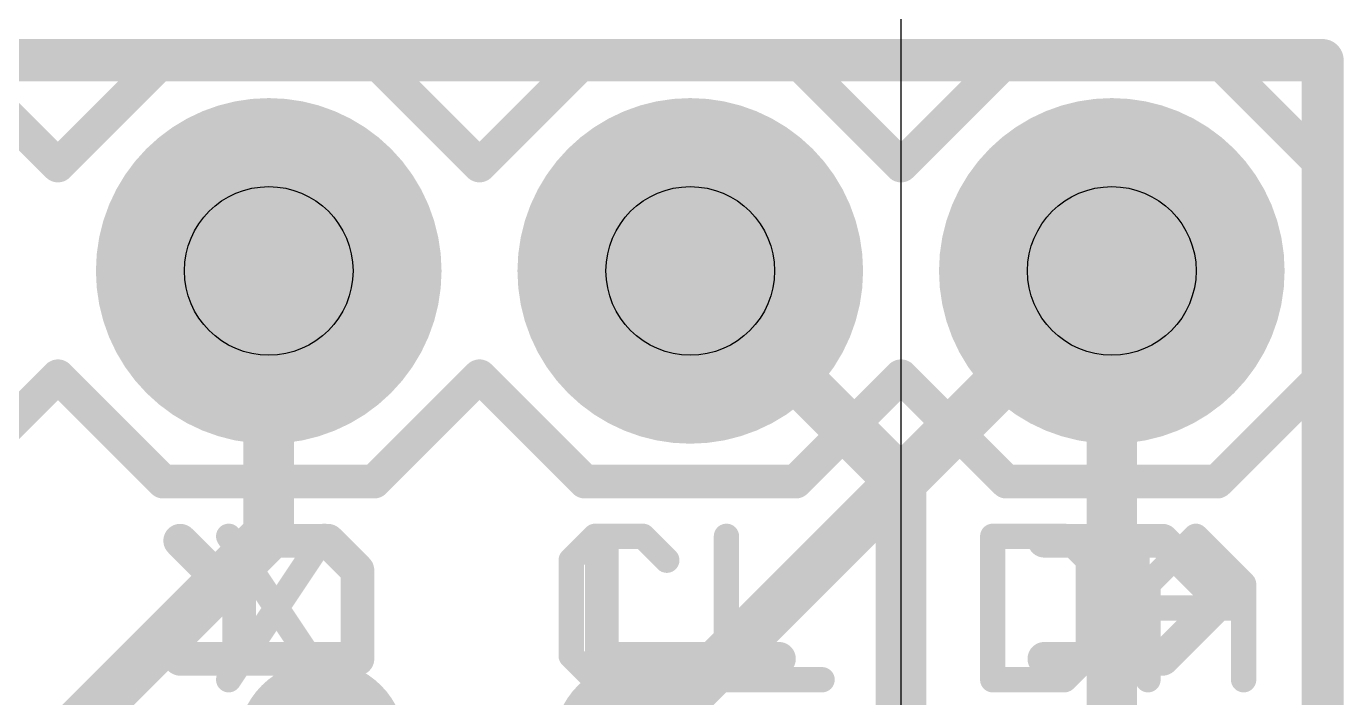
# Model space of a CAD drawing. Extents: x -8.2 to 28.1, y -0.4 to 23.5.
# Drawn here: x 7.43 to 15.37, y 11.4 to 15.44 of the extents above; entities that cross this region are included whole.
import ezdxf

# ---------------------------------------------------------------- set-up
doc = ezdxf.new("R2010")
doc.units = 0
for name, color, linetype in [('1', 12, 'CONTINUOUS'), ('16', 132, 'CONTINUOUS'), ('17', 110, 'CONTINUOUS'), ('18', 110, 'CONTINUOUS'), ('20', 53, 'CONTINUOUS'), ('21', 53, 'CONTINUOUS'), ('22', 53, 'CONTINUOUS'), ('29', 253, 'CONTINUOUS'), ('30', 253, 'CONTINUOUS'), ('44', 253, 'CONTINUOUS'), ('48', 253, 'CONTINUOUS'), ('51', 53, 'CONTINUOUS')]:
    doc.layers.add(name, color=color, linetype=linetype)

# ---------------------------------------------------------------- blocks, each defined once
blk = doc.blocks.new('RECT')
blk.add_solid([(-0.5, -0.5), (0.5, -0.5), (-0.5, 0.5), (0.5, 0.5)])
blk = doc.blocks.new('ROUNDP')
at = {"const_width": 0.5}
blk.add_lwpolyline([(0, -0.25, 1), (0, 0.25, 1), (0, -0.25)], format="xyb", dxfattribs=at)
blk = doc.blocks.new('ROUNDV')
at = {"const_width": 0.5}
blk.add_lwpolyline([(0, -0.25, 1), (0, 0.25, 1), (0, -0.25)], format="xyb", dxfattribs=at)

msp = doc.modelspace()

# ---------------------------------------------------------------- linework, layer by layer
at = {"layer": '1'}
for points, const_width in [([(15.24, 15.24), (0, 15.24)], 0.254), ([(15.24, 0), (15.24, 15.24)], 0.254), ([(8.89, 12.3825), (8.89, 13.97)], 0.3048), ([(12.7, 12.7), (11.43, 13.97)], 0.3048), ([(13.97, 9.8575), (13.97, 13.97)], 0.3048), ([(12.7, 9.8575), (12.7, 12.7)], 0.3048), ([(7.62, 11.1125), (8.89, 12.3825)], 0.3048)]:
    msp.add_lwpolyline(points, dxfattribs=dict(at, const_width=const_width))
for points, const_width in [([(15.3035, 15.24, 1), (15.1765, 15.24)], 0.127), ([(15.24, 15.1765, 1), (15.24, 15.3035)], 0.127), ([(8.9662, 13.97, 1), (8.8138, 13.97)], 0.1524), ([(11.4839, 14.0239, 1), (11.3761, 13.9161)], 0.1524), ([(14.0462, 13.97, 1), (13.8938, 13.97)], 0.1524), ([(12.7762, 12.7, 1), (12.6238, 12.7)], 0.1524), ([(12.6461, 12.6461, 1), (12.7539, 12.7539)], 0.1524), ([(8.9439, 12.3286, 1), (8.8361, 12.4364)], 0.1524), ([(8.8138, 12.3825, 1), (8.9662, 12.3825)], 0.1524)]:
    msp.add_lwpolyline(points, format="xyb", dxfattribs=dict(at, const_width=const_width))
at = {"layer": '16'}
for points, const_width in [([(15.24, 15.24), (0, 15.24)], 0.254), ([(15.24, 0), (15.24, 15.24)], 0.254), ([(11.1125, 11.1125), (13.97, 13.97)], 0.3048)]:
    msp.add_lwpolyline(points, dxfattribs=dict(at, const_width=const_width))
for points, const_width in [([(15.3035, 15.24, 1), (15.1765, 15.24)], 0.127), ([(15.24, 15.1765, 1), (15.24, 15.3035)], 0.127), ([(14.0239, 13.9161, 1), (13.9161, 14.0239)], 0.1524)]:
    msp.add_lwpolyline(points, format="xyb", dxfattribs=dict(at, const_width=const_width))
at = {"layer": '20', "const_width": 0.2032}
for points in [[(15.24, 15.24), (0, 15.24)], [(15.24, 0), (15.24, 15.24)]]:
    msp.add_lwpolyline(points, dxfattribs=at)
at = {"layer": '20', "const_width": 0.1016}
for points in [[(15.2908, 15.24, 1), (15.1892, 15.24)], [(15.24, 15.1892, 1), (15.24, 15.2908)]]:
    msp.add_lwpolyline(points, format="xyb", dxfattribs=at)
at = {"layer": '21'}
for points, const_width in [([(6.985, 15.24), (7.62, 14.605)], 0.2032), ([(8.255, 15.24), (7.62, 14.605)], 0.2032), ([(8.255, 15.24), (9.525, 15.24)], 0.2032), ([(9.525, 15.24), (10.16, 14.605)], 0.2032), ([(10.16, 14.605), (10.795, 15.24)], 0.2032), ([(10.795, 15.24), (12.065, 15.24)], 0.2032), ([(12.065, 15.24), (12.7, 14.605)], 0.2032), ([(12.7, 14.605), (13.335, 15.24)], 0.2032), ([(13.335, 15.24), (14.605, 15.24)], 0.2032), ([(14.605, 15.24), (15.24, 14.605)], 0.2032), ([(15.24, 14.605), (15.24, 13.335)], 0.2032), ([(7.62, 13.335), (6.985, 12.7)], 0.2032), ([(7.62, 13.335), (8.255, 12.7)], 0.2032), ([(10.16, 13.335), (9.525, 12.7)], 0.2032), ([(10.795, 12.7), (10.16, 13.335)], 0.2032), ([(12.7, 13.335), (12.065, 12.7)], 0.2032), ([(13.335, 12.7), (12.7, 13.335)], 0.2032), ([(15.24, 13.335), (14.605, 12.7)], 0.2032), ([(9.525, 12.7), (8.255, 12.7)], 0.2032), ([(12.065, 12.7), (10.795, 12.7)], 0.2032), ([(14.605, 12.7), (13.335, 12.7)], 0.2032), ([(8.6487, 12.3705), (9.2249, 11.5062)], 0.1524), ([(9.2249, 12.3705), (8.6487, 11.5062)], 0.1524), ([(10.8565, 12.3705), (10.7125, 12.2265)], 0.1524), ([(11.1446, 12.3705), (10.8565, 12.3705)], 0.1524), ([(11.2887, 12.2265), (11.1446, 12.3705)], 0.1524), ([(11.648, 12.3705), (11.648, 11.5062)], 0.1524), ([(13.2525, 12.3705), (13.2525, 11.5062)], 0.1524), ([(13.6846, 12.3705), (13.2525, 12.3705)], 0.1524), ([(13.8287, 12.2265), (13.6846, 12.3705)], 0.1524), ([(14.188, 12.0824), (14.4761, 12.3705)], 0.1524), ([(14.4761, 12.3705), (14.7642, 12.0824)], 0.1524), ([(10.7125, 12.2265), (10.7125, 11.6503)], 0.1524), ([(13.8287, 11.6503), (13.8287, 12.2265)], 0.1524), ([(14.188, 11.5062), (14.188, 12.0824)], 0.1524), ([(14.7642, 12.0824), (14.7642, 11.5062)], 0.1524), ([(14.188, 11.9384), (14.7642, 11.9384)], 0.1524), ([(10.7125, 11.6503), (10.8565, 11.5062)], 0.1524), ([(11.1446, 11.5062), (11.2887, 11.6503)], 0.1524), ([(13.6846, 11.5062), (13.8287, 11.6503)], 0.1524), ([(10.8565, 11.5062), (11.1446, 11.5062)], 0.1524), ([(11.648, 11.5062), (12.2242, 11.5062)], 0.1524), ([(13.2525, 11.5062), (13.6846, 11.5062)], 0.1524)]:
    msp.add_lwpolyline(points, dxfattribs=dict(at, const_width=const_width))
for points, const_width in [([(8.255, 15.2908, 1), (8.255, 15.1892)], 0.1016), ([(8.2909, 15.2041, 1), (8.2191, 15.2759)], 0.1016), ([(9.5609, 15.2759, 1), (9.4891, 15.2041)], 0.1016), ([(9.525, 15.1892, 1), (9.525, 15.2908)], 0.1016), ([(10.795, 15.2908, 1), (10.795, 15.1892)], 0.1016), ([(10.8309, 15.2041, 1), (10.7591, 15.2759)], 0.1016), ([(12.1009, 15.2759, 1), (12.0291, 15.2041)], 0.1016), ([(12.065, 15.1892, 1), (12.065, 15.2908)], 0.1016), ([(13.335, 15.2908, 1), (13.335, 15.1892)], 0.1016), ([(13.3709, 15.2041, 1), (13.2991, 15.2759)], 0.1016), ([(14.6409, 15.2759, 1), (14.5691, 15.2041)], 0.1016), ([(14.605, 15.1892, 1), (14.605, 15.2908)], 0.1016), ([(7.5841, 14.6409, 1), (7.6559, 14.5691)], 0.1016), ([(7.5841, 14.5691, 1), (7.6559, 14.6409)], 0.1016), ([(10.1241, 14.6409, 1), (10.1959, 14.5691)], 0.1016), ([(10.1241, 14.5691, 1), (10.1959, 14.6409)], 0.1016), ([(12.6641, 14.6409, 1), (12.7359, 14.5691)], 0.1016), ([(12.6641, 14.5691, 1), (12.7359, 14.6409)], 0.1016), ([(15.2908, 14.605, 1), (15.1892, 14.605)], 0.1016), ([(15.2041, 14.5691, 1), (15.2759, 14.6409)], 0.1016), ([(7.6559, 13.3709, 1), (7.5841, 13.2991)], 0.1016), ([(7.6559, 13.2991, 1), (7.5841, 13.3709)], 0.1016), ([(10.1959, 13.3709, 1), (10.1241, 13.2991)], 0.1016), ([(10.1959, 13.2991, 1), (10.1241, 13.3709)], 0.1016), ([(12.7359, 13.3709, 1), (12.6641, 13.2991)], 0.1016), ([(12.7359, 13.2991, 1), (12.6641, 13.3709)], 0.1016), ([(15.2759, 13.2991, 1), (15.2041, 13.3709)], 0.1016), ([(15.1892, 13.335, 1), (15.2908, 13.335)], 0.1016), ([(8.255, 12.7508, 1), (8.255, 12.6492)], 0.1016), ([(8.2191, 12.6641, 1), (8.2909, 12.7359)], 0.1016), ([(9.4891, 12.7359, 1), (9.5609, 12.6641)], 0.1016), ([(9.525, 12.6492, 1), (9.525, 12.7508)], 0.1016), ([(10.795, 12.7508, 1), (10.795, 12.6492)], 0.1016), ([(10.7591, 12.6641, 1), (10.8309, 12.7359)], 0.1016), ([(12.0291, 12.7359, 1), (12.1009, 12.6641)], 0.1016), ([(12.065, 12.6492, 1), (12.065, 12.7508)], 0.1016), ([(13.335, 12.7508, 1), (13.335, 12.6492)], 0.1016), ([(13.2991, 12.6641, 1), (13.3709, 12.7359)], 0.1016), ([(14.5691, 12.7359, 1), (14.6409, 12.6641)], 0.1016), ([(14.605, 12.6492, 1), (14.605, 12.7508)], 0.1016), ([(8.6804, 12.3917, 1), (8.617, 12.3494)], 0.0762), ([(9.2566, 12.3494, 1), (9.1932, 12.3917)], 0.0762), ([(10.8565, 12.4086, 1), (10.8565, 12.3324)], 0.0762), ([(10.8834, 12.3436, 1), (10.8296, 12.3975)], 0.0762), ([(11.1716, 12.3975, 1), (11.1177, 12.3436)], 0.0762), ([(11.1446, 12.3324, 1), (11.1446, 12.4086)], 0.0762), ([(11.6861, 12.3705, 1), (11.6099, 12.3705)], 0.0762), ([(13.2906, 12.3705, 1), (13.2144, 12.3705)], 0.0762), ([(13.2525, 12.4086, 1), (13.2525, 12.3324)], 0.0762), ([(13.7116, 12.3975, 1), (13.6577, 12.3436)], 0.0762), ([(13.6846, 12.3324, 1), (13.6846, 12.4086)], 0.0762), ([(14.503, 12.3975, 1), (14.4491, 12.3436)], 0.0762), ([(14.503, 12.3436, 1), (14.4491, 12.3975)], 0.0762), ([(10.6855, 12.2534, 1), (10.7394, 12.1995)], 0.0762), ([(10.7506, 12.2265, 1), (10.6744, 12.2265)], 0.0762), ([(11.2617, 12.1995, 1), (11.3156, 12.2534)], 0.0762), ([(13.8668, 12.2265, 1), (13.7906, 12.2265)], 0.0762), ([(13.8017, 12.1995, 1), (13.8556, 12.2534)], 0.0762), ([(14.161, 12.1094, 1), (14.2149, 12.0555)], 0.0762), ([(14.2261, 12.0824, 1), (14.1499, 12.0824)], 0.0762), ([(14.8023, 12.0824, 1), (14.7261, 12.0824)], 0.0762), ([(14.7373, 12.0555, 1), (14.7911, 12.1094)], 0.0762), ([(14.188, 11.9765, 1), (14.188, 11.9003)], 0.0762), ([(14.7642, 11.9003, 1), (14.7642, 11.9765)], 0.0762), ([(10.7394, 11.6772, 1), (10.6855, 11.6233)], 0.0762), ([(10.6744, 11.6503, 1), (10.7506, 11.6503)], 0.0762), ([(11.3156, 11.6233, 1), (11.2617, 11.6772)], 0.0762), ([(13.7906, 11.6503, 1), (13.8668, 11.6503)], 0.0762), ([(13.8556, 11.6233, 1), (13.8017, 11.6772)], 0.0762), ([(8.617, 11.5273, 1), (8.6804, 11.4851)], 0.0762), ([(9.1932, 11.4851, 1), (9.2566, 11.5273)], 0.0762), ([(10.8565, 11.5443, 1), (10.8565, 11.4681)], 0.0762), ([(10.8296, 11.4793, 1), (10.8834, 11.5331)], 0.0762), ([(11.1177, 11.5331, 1), (11.1716, 11.4793)], 0.0762), ([(11.1446, 11.4681, 1), (11.1446, 11.5443)], 0.0762), ([(11.648, 11.5443, 1), (11.648, 11.4681)], 0.0762), ([(11.6099, 11.5062, 1), (11.6861, 11.5062)], 0.0762), ([(12.2242, 11.4681, 1), (12.2242, 11.5443)], 0.0762), ([(13.2525, 11.5443, 1), (13.2525, 11.4681)], 0.0762), ([(13.2144, 11.5062, 1), (13.2906, 11.5062)], 0.0762), ([(13.6577, 11.5331, 1), (13.7116, 11.4793)], 0.0762), ([(13.6846, 11.4681, 1), (13.6846, 11.5443)], 0.0762), ([(14.1499, 11.5062, 1), (14.2261, 11.5062)], 0.0762), ([(14.7261, 11.5062, 1), (14.8023, 11.5062)], 0.0762)]:
    msp.add_lwpolyline(points, format="xyb", dxfattribs=dict(at, const_width=const_width))
at = {"layer": '22', "const_width": 0.2032}
for points in [[(8.7125, 11.9881), (8.3566, 12.344)], [(8.8905, 12.344), (8.7125, 12.1661)], [(9.2464, 12.344), (8.8905, 12.344)], [(9.4243, 12.1661), (9.2464, 12.344)], [(10.8966, 11.6322), (10.8966, 12.344)], [(14.2754, 12.344), (13.5636, 12.344)], [(14.0975, 11.6322), (14.0975, 12.344)], [(14.6313, 11.9881), (14.2754, 12.344)], [(8.7125, 12.1661), (8.7125, 11.6322)], [(9.4243, 11.6322), (9.4243, 12.1661)], [(14.2754, 11.6322), (14.6313, 11.9881)], [(8.3566, 11.6322), (9.4243, 11.6322)], [(11.9643, 11.6322), (10.8966, 11.6322)], [(13.5636, 11.6322), (14.2754, 11.6322)]]:
    msp.add_lwpolyline(points, dxfattribs=at)
at = {"layer": '22', "const_width": 0.1016}
for points in [[(8.3925, 12.3799, 1), (8.3207, 12.3081)], [(8.8905, 12.3948, 1), (8.8905, 12.2932)], [(8.9264, 12.3081, 1), (8.8545, 12.3799)], [(9.2823, 12.3799, 1), (9.2104, 12.3081)], [(9.2464, 12.2932, 1), (9.2464, 12.3948)], [(10.9474, 12.344, 1), (10.8458, 12.344)], [(13.5636, 12.3948, 1), (13.5636, 12.2932)], [(14.1483, 12.344, 1), (14.0467, 12.344)], [(14.3113, 12.3799, 1), (14.2395, 12.3081)], [(14.2754, 12.2932, 1), (14.2754, 12.3948)], [(8.7633, 12.1661, 1), (8.6617, 12.1661)], [(8.6766, 12.202, 1), (8.7484, 12.1301)], [(9.4751, 12.1661, 1), (9.3735, 12.1661)], [(9.3884, 12.1301, 1), (9.4602, 12.202)], [(8.6766, 11.9522, 1), (8.7484, 12.024)], [(14.6672, 11.9522, 1), (14.5954, 12.024)], [(14.5954, 11.9522, 1), (14.6672, 12.024)], [(8.3566, 11.683, 1), (8.3566, 11.5814)], [(8.6617, 11.6322, 1), (8.7633, 11.6322)], [(9.3735, 11.6322, 1), (9.4751, 11.6322)], [(9.4243, 11.5814, 1), (9.4243, 11.683)], [(10.8966, 11.683, 1), (10.8966, 11.5814)], [(10.8458, 11.6322, 1), (10.9474, 11.6322)], [(11.9643, 11.5814, 1), (11.9643, 11.683)], [(13.5636, 11.683, 1), (13.5636, 11.5814)], [(14.0467, 11.6322, 1), (14.1483, 11.6322)], [(14.2395, 11.6681, 1), (14.3113, 11.5963)], [(14.2754, 11.5814, 1), (14.2754, 11.683)]]:
    msp.add_lwpolyline(points, format="xyb", dxfattribs=at)
at = {"layer": '44'}
for centre in [(8.89, 13.97), (11.43, 13.97), (13.97, 13.97)]:
    msp.add_circle(centre, 0.508, dxfattribs=at)
at = {"layer": '48'}
msp.add_line((12.7, 1.27), (12.7, 19.05), dxfattribs=at)

# ---------------------------------------------------------------- block references
at = {"layer": '17', "xscale": 1.8796, "yscale": 1.8796, "rotation": 90}
for p in [(8.89, 13.97), (8.89, 13.97), (11.43, 13.97), (11.43, 13.97), (13.97, 13.97), (13.97, 13.97)]:
    msp.add_blockref('ROUNDP', p, dxfattribs=at)
at = {"layer": '18', "xscale": 1.016, "yscale": 1.016}
for p in [(9.2075, 11.1125), (9.2075, 11.1125), (11.1125, 11.1125), (11.1125, 11.1125)]:
    msp.add_blockref('ROUNDV', p, dxfattribs=at)
at = {"layer": '29', "xscale": 2.0828, "yscale": 2.0828, "rotation": 90}
for p in [(8.89, 13.97), (11.43, 13.97), (13.97, 13.97)]:
    msp.add_blockref('ROUNDP', p, dxfattribs=at)
at = {"layer": '30', "xscale": 2.0828, "yscale": 2.0828, "rotation": 90}
for p in [(8.89, 13.97), (11.43, 13.97), (13.97, 13.97)]:
    msp.add_blockref('ROUNDP', p, dxfattribs=at)
at = {"layer": '51', "xscale": 0.508, "yscale": 0.508}
for p in [(8.89, 13.97), (11.43, 13.97), (13.97, 13.97)]:
    msp.add_blockref('RECT', p, dxfattribs=at)

doc.saveas('drawing.dxf')
